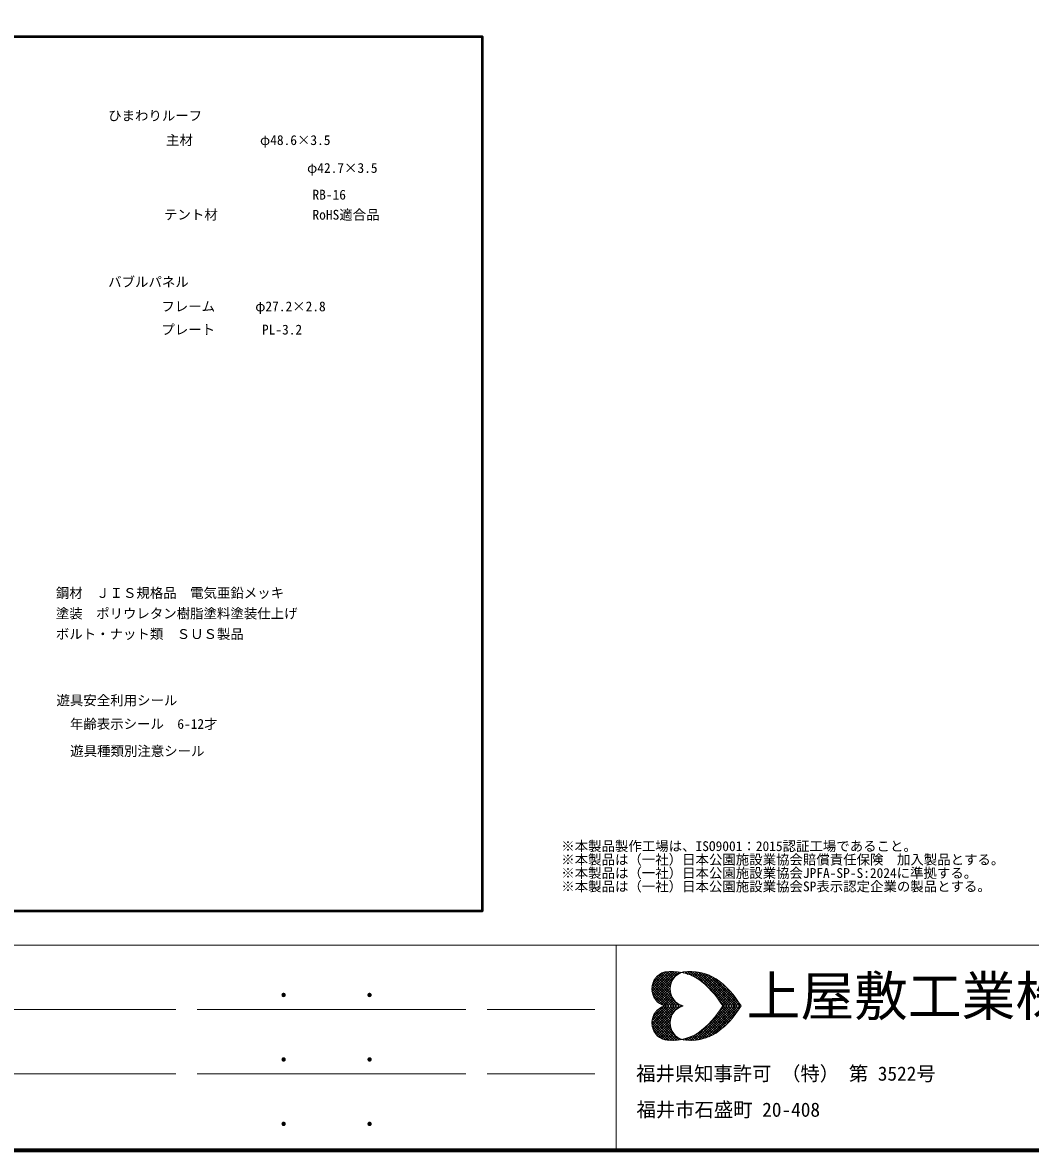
# Model space of a CAD drawing. Units: millimetres at full size, sheet at 1:100, with parts at other scales. Extents: x 1500 to 40500, y 1500 to 28200.
# Drawn here: x 9869 to 19253, y 1500 to 12000 of the extents above; entities that cross this region are included whole.
import ezdxf
from ezdxf.enums import TextEntityAlignment as Align

# ---------------------------------------------------------------- set-up
doc = ezdxf.new("R2010")
doc.units = ezdxf.units.MM
doc.header["$LTSCALE"] = 100
doc.layers.add('D-DOC\u3000文章(説明、指示、参照事項等)', color=7, linetype='Continuous')
for name, color, linetype, lineweight in [('D-TTL', 7, 'Continuous', 70), ('D-TTL-FRAM', 7, 'Continuous', 13), ('D-TTL-FRAM\u3000タイトル枠、凡例図枠', 2, 'Continuous', 50), ('D-TTL-TXT', 7, 'Continuous', 13)]:
    doc.layers.add(name, color=color, linetype=linetype, lineweight=lineweight)
doc.styles.add('ＭＳ ゴシック', font='')
doc.styles.get('ＭＳ ゴシック').set_extended_font_data('MS Gothic')

msp = doc.modelspace()

# ---------------------------------------------------------------- linework, layer by layer
at = {"layer": 'D-TTL'}
msp.add_lwpolyline([(1500, 1500), (1500, 28200), (40500, 28200), (40500, 1500)], close=True, dxfattribs=at)
at = {"layer": 'D-TTL-FRAM'}
for p, q in [((1500, 3412.2), (40500, 3412.2)), ((15396.1, 3412.2), (15396.1, 1500)), ((11296.1, 2812.2), (2017, 2812.2)), ((13996.1, 2812.2), (11496.1, 2812.2)), ((14196.1, 2812.2), (15196.1, 2812.2)), ((11296.1, 2212.2), (2017, 2212.2)), ((13996.1, 2212.2), (11496.1, 2212.2)), ((14196.1, 2212.2), (15196.1, 2212.2))]:
    msp.add_line(p, q, dxfattribs=at)
at = {"layer": 'D-TTL-FRAM\u3000タイトル枠、凡例図枠'}
msp.add_lwpolyline([(2027, 11870.3), (14149.2, 11870.3), (14149.2, 3727.1), (2027, 3727.1)], close=True, dxfattribs=at)
at = {"layer": 'D-TTL-TXT'}
for p, q in [((15727, 3003.9), (15887.4, 3164.3)), ((15729.1, 2981), (15912.4, 3164.3)), ((15729.1, 3028.9), (15862.4, 3162.2)), ((15733.2, 2962.2), (15935.3, 3164.3)), ((15737.4, 2943.5), (15956.1, 3162.2)), ((15739.5, 3062.2), (15829.1, 3153.9)), ((15745.7, 2928.9), (15979.1, 3160.2)), ((15835.3, 3156), (15914.5, 3076.8)), ((15854.1, 3162.2), (15922.8, 3091.4)), ((15874.9, 3164.3), (15933.2, 3103.9)), ((15897.8, 3164.3), (15943.6, 3118.5)), ((15920.7, 3164.3), (15956.1, 3128.9)), ((15945.7, 3164.3), (15970.7, 3139.3)), ((15970.7, 3162.2), (15985.3, 3147.7)), ((15991.5, 3149.7), (15997.8, 3158.1)), ((15999.9, 3156), (16002, 3156)), ((16016.5, 3153.9), (16027, 3162.2)), ((16018.6, 3162.2), (16029, 3149.7)), ((16035.3, 3147.7), (16052, 3164.3)), ((16041.5, 3162.2), (16064.5, 3139.3)), ((16054, 3143.5), (16077, 3164.3)), ((16064.5, 3162.2), (16099.9, 3126.8)), ((16072.8, 3137.2), (16099.9, 3164.3)), ((16087.4, 3164.3), (16147.8, 3101.8)), ((16089.5, 3131), (16122.8, 3164.3)), ((16106.1, 3122.7), (16143.6, 3160.2)), ((16110.3, 3162.2), (16429, 2845.6)), ((16120.7, 3114.3), (16162.4, 3158.1)), ((16135.3, 3162.2), (16452, 2845.6)), ((16137.4, 3108.1), (16183.2, 3153.9)), ((16162.4, 3158.1), (16474.9, 2845.6)), ((16191.5, 3153.9), (16499.9, 2845.6)), ((15733.2, 3045.6), (15935.3, 2845.6)), ((15739.5, 3064.3), (15958.2, 2845.6)), ((15747.8, 3078.9), (15981.1, 2845.6)), ((15754.1, 3095.6), (15910.3, 2941.4)), ((15754.1, 2912.2), (15914.5, 3072.7)), ((15766.6, 3108.1), (15899.9, 2974.7)), ((15777, 3120.6), (15897.8, 2999.7)), ((15789.5, 3131), (15897.8, 3022.7)), ((15804.1, 3139.3), (15902, 3041.4)), ((15818.6, 3149.7), (15908.2, 3060.2)), ((16152, 3097.7), (16202, 3149.7)), ((16164.5, 3089.3), (16220.7, 3143.5)), ((16179, 3078.9), (16239.5, 3139.3)), ((16191.5, 3068.5), (16256.1, 3131)), ((16206.1, 3058.1), (16272.8, 3124.7)), ((16218.6, 3047.7), (16287.4, 3118.5)), ((16224.9, 3143.5), (16522.8, 2845.6)), ((16231.1, 3037.2), (16304, 3110.2)), ((16241.5, 3024.7), (16318.6, 3101.8)), ((16254, 3014.3), (16333.2, 3091.4)), ((16260.3, 3131), (16545.7, 2845.6)), ((16266.5, 3001.8), (16345.7, 3083.1)), ((16277, 2989.3), (16360.3, 3072.7)), ((16289.5, 2976.8), (16372.8, 3060.2)), ((16299.9, 2964.3), (16385.3, 3049.7)), ((16306.1, 3108.1), (16535.3, 2881)), ((15727, 3006), (15887.4, 2845.6)), ((15729.1, 3026.8), (15912.4, 2845.6)), ((15729.1, 2978.9), (15864.5, 2845.6)), ((15737.4, 2949.7), (15835.3, 2849.7)), ((15764.5, 2899.7), (15902, 3037.2)), ((15774.9, 2887.2), (15897.8, 3010.2)), ((15787.4, 2876.8), (15897.8, 2987.2)), ((15802, 2866.4), (15904.1, 2968.5)), ((15816.6, 2858.1), (15908.2, 2949.7)), ((16310.3, 2951.8), (16397.8, 3039.3)), ((16320.7, 2939.3), (16410.3, 3028.9)), ((16331.1, 2926.8), (16422.8, 3016.4)), ((16341.5, 2912.2), (16435.3, 3003.9)), ((16352, 2899.7), (16445.7, 2993.5)), ((16360.3, 2885.2), (16456.1, 2981)), ((16370.7, 2870.6), (16468.6, 2968.5)), ((16379, 2856), (16479, 2956)), ((16391.5, 2845.6), (16489.5, 2943.5)), ((16402, 3037.2), (16458.2, 2978.9)), ((15727, 2683.1), (15887.4, 2843.5)), ((15729.1, 2662.2), (15912.4, 2843.5)), ((15729.1, 2710.2), (15864.5, 2843.5)), ((15733.2, 2643.5), (15935.3, 2843.5)), ((15737.4, 2739.3), (15835.3, 2839.3)), ((15739.5, 2624.7), (15958.2, 2843.5)), ((15747.8, 2610.2), (15981.1, 2843.5)), ((15833.2, 2849.7), (15914.5, 2933.1)), ((15833.2, 2839.3), (15914.5, 2756)), ((15849.9, 2845.6), (15922.8, 2916.4)), ((15849.9, 2843.5), (15922.8, 2772.7)), ((15874.9, 2845.6), (15933.2, 2903.9)), ((15874.9, 2843.5), (15933.2, 2785.2)), ((15897.8, 2845.6), (15943.6, 2891.4)), ((15897.8, 2843.5), (15943.6, 2797.7)), ((15920.7, 2845.6), (15954.1, 2878.9)), ((15920.7, 2843.5), (15954.1, 2810.2)), ((15943.6, 2845.6), (15968.6, 2868.5)), ((15943.6, 2843.5), (15968.6, 2820.6)), ((15968.6, 2845.6), (15983.2, 2860.2)), ((15968.6, 2843.5), (15983.2, 2828.9)), ((15991.5, 2845.6), (15999.9, 2851.8)), ((15991.5, 2843.5), (15999.9, 2837.2)), ((15997.8, 2851.8), (16006.1, 2845.6)), ((15997.8, 2837.2), (16006.1, 2843.5)), ((16014.5, 2845.6), (16016.5, 2845.6)), ((16014.5, 2843.5), (16016.5, 2843.5)), ((16110.3, 2526.8), (16429, 2843.5)), ((16135.3, 2526.8), (16452, 2843.5)), ((16162.4, 2531), (16474.9, 2843.5)), ((16191.5, 2535.2), (16499.9, 2843.5)), ((16224.9, 2545.6), (16522.8, 2843.5)), ((16260.3, 2558.1), (16545.7, 2843.5)), ((16352, 2897.7), (16404, 2845.6)), ((16352, 2791.4), (16404, 2843.5)), ((16391.5, 2843.5), (16489.5, 2745.6)), ((16414.5, 2845.6), (16499.9, 2928.9)), ((16414.5, 2843.5), (16499.9, 2760.2)), ((16439.5, 2845.6), (16510.3, 2916.4)), ((16439.5, 2843.5), (16510.3, 2772.7)), ((16462.4, 2845.6), (16520.7, 2901.8)), ((16462.4, 2843.5), (16520.7, 2787.2)), ((16485.3, 2845.6), (16529, 2889.3)), ((16485.3, 2843.5), (16529, 2799.7)), ((16508.2, 2845.6), (16539.5, 2874.7)), ((16508.2, 2843.5), (16539.5, 2814.3)), ((16533.2, 2845.6), (16547.8, 2860.2)), ((16533.2, 2843.5), (16547.8, 2828.9)), ((16556.1, 2845.6), (16558.2, 2845.6)), ((16556.1, 2843.5), (16558.2, 2843.5)), ((15737.4, 2745.6), (15956.1, 2526.8)), ((15745.7, 2760.2), (15979.1, 2528.9)), ((15754.1, 2776.8), (15914.5, 2616.4)), ((15754.1, 2593.5), (15910.3, 2747.7)), ((15764.5, 2789.3), (15902, 2651.8)), ((15774.9, 2801.8), (15897.8, 2678.9)), ((15787.4, 2812.2), (15897.8, 2701.8)), ((15802, 2822.7), (15904.1, 2720.6)), ((15816.6, 2831), (15908.2, 2739.3)), ((16306.1, 2581), (16535.3, 2808.1)), ((16310.3, 2737.2), (16397.8, 2649.7)), ((16320.7, 2749.7), (16410.3, 2660.2)), ((16331.1, 2762.2), (16422.8, 2672.7)), ((16341.5, 2776.8), (16435.3, 2685.2)), ((16352, 2789.3), (16445.7, 2695.6)), ((16360.3, 2803.9), (16456.1, 2708.1)), ((16370.7, 2818.5), (16468.6, 2720.6)), ((16379, 2833.1), (16479, 2733.1)), ((15727, 2685.2), (15887.4, 2524.8)), ((15729.1, 2708.1), (15912.4, 2524.8)), ((15729.1, 2660.2), (15862.4, 2526.8)), ((15733.2, 2726.8), (15935.3, 2524.8)), ((15739.5, 2626.8), (15829.1, 2535.2)), ((15766.6, 2581), (15899.9, 2714.3)), ((15777, 2568.5), (15897.8, 2689.3)), ((15789.5, 2558.1), (15897.8, 2666.4)), ((15804.1, 2549.7), (15902, 2647.7)), ((15818.6, 2539.3), (15908.2, 2628.9)), ((16206.1, 2631), (16272.8, 2564.3)), ((16218.6, 2641.4), (16287.4, 2570.6)), ((16231.1, 2651.8), (16304, 2578.9)), ((16241.5, 2664.3), (16318.6, 2587.2)), ((16254, 2674.7), (16333.2, 2597.7)), ((16266.5, 2687.2), (16345.7, 2606)), ((16277, 2699.7), (16360.3, 2616.4)), ((16289.5, 2712.2), (16372.8, 2628.9)), ((16299.9, 2724.7), (16385.3, 2639.3)), ((16402, 2651.8), (16458.2, 2710.2)), ((15835.3, 2533.1), (15914.5, 2612.2)), ((15854.1, 2526.8), (15922.8, 2597.7)), ((15874.9, 2524.8), (15933.2, 2585.2)), ((15897.8, 2524.8), (15943.6, 2570.6)), ((15920.7, 2524.8), (15956.1, 2560.2)), ((15945.7, 2524.8), (15970.7, 2549.7)), ((15970.7, 2526.8), (15985.3, 2541.4)), ((15991.5, 2539.3), (15997.8, 2531)), ((15999.9, 2533.1), (16002, 2533.1)), ((16016.5, 2535.2), (16027, 2526.8)), ((16018.6, 2526.8), (16029, 2539.3)), ((16035.3, 2541.4), (16052, 2524.8)), ((16041.5, 2526.8), (16064.5, 2549.7)), ((16054, 2545.6), (16077, 2524.8)), ((16064.5, 2526.8), (16099.9, 2562.2)), ((16072.8, 2551.8), (16099.9, 2524.8)), ((16087.4, 2524.8), (16147.8, 2587.2)), ((16089.5, 2558.1), (16122.8, 2524.8)), ((16106.1, 2566.4), (16143.6, 2528.9)), ((16120.7, 2574.7), (16162.4, 2531)), ((16137.4, 2581), (16183.2, 2535.2)), ((16152, 2591.4), (16202, 2539.3)), ((16164.5, 2599.7), (16220.7, 2545.6)), ((16179, 2610.2), (16239.5, 2549.7)), ((16191.5, 2620.6), (16256.1, 2558.1))]:
    msp.add_line(p, q, dxfattribs=at)
for centre, radius, start, end in [((15891.1, 3003.5), 163.9, 105.2024, 254.7976), ((15911.9, 2696.1), 469.9, 58.71735, 97.79751), ((16062.3, 3003.5), 163.9, 105.2024, 254.7976), ((16083, 2696.1), 469.9, 58.71735, 97.79751), ((15670, 2419.2), 834.5, 30.69974, 54.3922), ((15841.1, 2419.2), 834.5, 30.69974, 54.3922), ((15891.1, 2687.1), 163.9, 105.2024, 254.7976), ((16062.3, 2687.1), 163.9, 105.2024, 254.7976), ((15670, 3271.3), 834.5, 305.6078, 329.30026), ((15841.1, 3271.3), 834.5, 305.6078, 329.30026), ((15911.9, 2994.4), 469.9, 262.20249, 301.28265), ((16083, 2994.4), 469.9, 262.20249, 301.28265)]:
    msp.add_arc(centre, radius, start, end, dxfattribs=at)

# ---------------------------------------------------------------- texts
at = {"layer": 'D-DOC\u3000文章(説明、指示、参照事項等)', "style": 'ＭＳ ゴシック'}
for s, p in [('ひまわりルーフ', (10666.4, 11060)), ('主材\u3000\u3000\u3000\u3000  φ48.6×3.5', (11205.4, 10832.4)), ('φ42.7×3.5', (12518.4, 10573.4)), ('RB-16', (12568.4, 10324.4)), ('テント材', (11186.4, 10138.4)), ('RoHS適合品', (12568.4, 10137.4)), ('バブルパネル                                ', (10666.4, 9512)), (' フレーム      φ27.2×2.8 ', (11099.4, 9284.4)), (' プレート       PL-3.2  ', (11099.4, 9068.4)), ('鋼材\u3000ＪＩＳ規格品\u3000電気亜鉛メッキ', (10179.3, 6616.7)), ('塗装\u3000ポリウレタン樹脂塗料塗装仕上げ', (10179.3, 6425.5)), ('ボルト・ナット類\u3000ＳＵＳ製品', (10179.3, 6234.2)), ('遊具安全利用シール', (10185.3, 5616.9)), ('\u3000年齢表示シール\u30006-12才', (10185.3, 5397.4)), ('遊具種類別注意シール', (10313.1, 5145)), ('※本製品製作工場は、ISO9001：2015認証工場であること。', (14884.6, 4259.5)), ('※本製品は（一社）日本公園施設業協会賠償責任保険\u3000加入製品とする。\u3000', (14884.6, 4134.5)), ('※本製品は（一社）日本公園施設業協会JPFA-SP-S:2024に準拠する。', (14884.6, 4009.5)), ('※本製品は（一社）日本公園施設業協会SP表示認定企業の製品とする。', (14884.6, 3884.5))]:
    msp.add_text(s, height=91.64, dxfattribs=at).set_placement(p, align=Align.BOTTOM_LEFT)
at = {"layer": 'D-TTL-FRAM', "style": 'ＭＳ ゴシック'}
for p in [(12225, 2864.2), (13025, 2864.2), (12225, 2264.2), (13025, 2264.2), (12225, 1664.2), (13025, 1664.2)]:
    msp.add_text('.', height=219.9, dxfattribs=at).set_placement(p, align=Align.BOTTOM_LEFT)
at = {"layer": 'D-TTL-TXT', "style": 'ＭＳ ゴシック'}
for s, height, p in [('上屋敷工業株式会社', 366.6, (16611.3, 2644.1)), ('福井県知事許可 （特） 第 3522号', 132, (15581.5, 2109.9)), ('福井市石盛町 20-408', 132, (15585.1, 1774.1))]:
    msp.add_text(s, height=height, dxfattribs=at).set_placement(p, align=Align.BOTTOM_LEFT)

doc.saveas('drawing.dxf')
